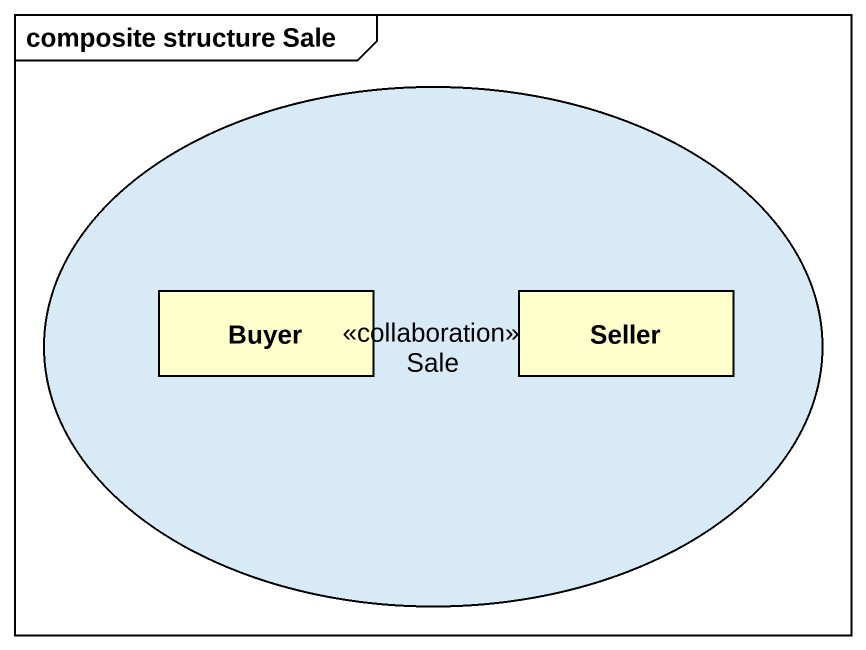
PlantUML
@startuml
mainframe composite structure Sale
allowmixing
hide circle
hide empty members
usecase Sale <<collaboration>>
class Buyer
class Seller
Buyer -right- Seller
@enduml
